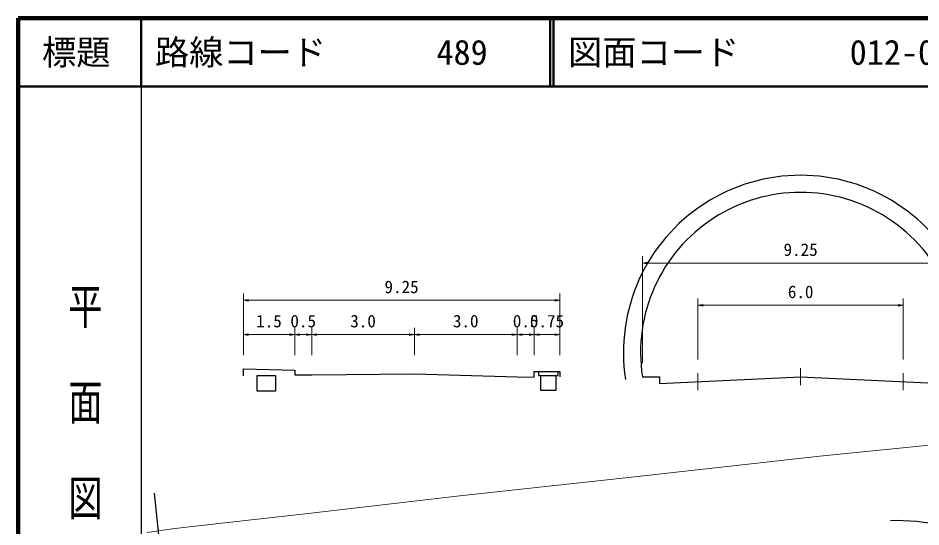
# Model space of a CAD drawing. Units: millimetres on the paper, enlarged 1000 times, with parts at other scales. Extents: x 40000 to 680000, y 20000 to 380000.
# Drawn here: x 40000 to 171933, y 305649 to 380000 of the extents above; entities that cross this region are included whole.
import ezdxf
from ezdxf.enums import TextEntityAlignment as Align

# ---------------------------------------------------------------- set-up
doc = ezdxf.new("R2010")
doc.units = ezdxf.units.MM
doc.header["$LTSCALE"] = 1000
doc.linetypes.add('CHAIN', pattern=[18.5, 12, -1.5, 3.5, -1.5])
for name, color, linetype, lineweight in [('M-BGD', 7, 'Continuous', 25), ('M-BMK', 2, 'CHAIN', 13), ('M-BMK-OTRS', 5, 'Continuous', 25), ('M-STR-HTXT', 7, 'Continuous', 13), ('M-TTL', 2, 'Continuous', 140), ('M-TTL-BAND', 7, 'Continuous', 25), ('M-TTL-LINE', 7, 'Continuous', 50)]:
    doc.layers.add(name, color=color, linetype=linetype, lineweight=lineweight)
doc.layers.add('M-TTL-TXT', color=7, linetype='Continuous')
doc.styles.add('@ＭＳ ゴシック', font='')
doc.styles.add('ＭＳ ゴシック', font='')
doc.styles.get('@ＭＳ ゴシック').set_extended_font_data('@MS Gothic')
doc.styles.get('ＭＳ ゴシック').set_extended_font_data('MS Gothic')

# ---------------------------------------------------------------- blocks, each defined once
blk = doc.blocks.new('open_arrow')
at = {"color": 0, "linetype": 'Continuous', "lineweight": -2}
blk.add_lwpolyline([(7.5, 1.25), (0, 0), (7.5, -1.25)], dxfattribs=at)

msp = doc.modelspace()

# ---------------------------------------------------------------- linework, layer by layer
at = {"layer": 'M-BGD'}
for p, q in [((74936, 327789), (77603, 327789)), ((74936, 325498), (74936, 327789)), ((77603, 327789), (77603, 325498)), ((116042, 328378), (116042, 327797)), ((116042, 327797), (116379, 327797)), ((116379, 325562), (116379, 327797)), ((116379, 327797), (118895, 327797)), ((118558, 327797), (118558, 325562)), ((118895, 328378), (118895, 327797)), ((131229, 327588), (133729, 327588)), ((133729, 327588), (133729, 326588)), ((77603, 325498), (74936, 325498)), ((118558, 325562), (116379, 325562))]:
    msp.add_line(p, q, dxfattribs=at)
for points in [[(72921, 327742), (72921, 328759), (80421, 328550), (80421, 327877), (82921, 327871), (97921, 328041), (112921, 327597), (115421, 327521), (115421, 328378), (119171, 328376), (119171, 327595)], [(133729, 326588), (154354, 327588), (174979, 326588)], [(173745, 306102), (171321, 306426), (168364, 306579), (167467, 306522)]]:
    msp.add_lwpolyline(points, dxfattribs=at)
for radius in [25895, 23395]:
    msp.add_arc((154354, 331134), radius, 351.28178, 188.71822, dxfattribs=at)
at = {"layer": 'M-BMK'}
for p, q in [((154354, 328837), (154354, 326340)), ((139354, 328112), (139354, 325609)), ((169354, 328112), (169354, 325609))]:
    msp.add_line(p, q, dxfattribs=at)
at = {"layer": 'M-BMK-OTRS'}
msp.add_line((59883, 310573), (68490, 228138), dxfattribs=at)
at = {"layer": 'M-STR-HTXT'}
for p, q in [((131229, 329588), (131229, 345196)), ((131229, 344196), (177479, 344196)), ((72921, 330759), (72921, 339759)), ((119171, 330759), (119171, 339759)), ((72921, 338759), (119171, 338759)), ((139354, 330112), (139354, 339034)), ((139354, 338034), (169354, 338034)), ((169354, 330112), (169354, 339034)), ((80421, 330759), (80421, 334759)), ((82921, 330759), (82921, 334759)), ((97921, 330759), (97921, 334759)), ((112921, 330759), (112921, 334759)), ((115421, 330759), (115421, 334759)), ((72921, 333759), (80421, 333759)), ((80421, 333759), (82921, 333759)), ((82921, 333759), (97921, 333759)), ((97921, 333759), (112921, 333759)), ((112921, 333759), (115421, 333759)), ((115421, 333759), (119171, 333759))]:
    msp.add_line(p, q, dxfattribs=at)
msp.add_lwpolyline([(58855, 304814), (62892, 305402), (69780, 306216), (82390, 307591), (104558, 310184), (128759, 312816), (157170, 316002), (174605, 317767), (193194, 319773), (211070, 321735), (232481, 323991), (258908, 326977), (270302, 328073), (309907, 332381), (336366, 335286), (342083, 335934)], dxfattribs=at)
at = {"layer": 'M-TTL'}
for p, q in [((40000, 380000), (40000, 20000)), ((680000, 380000), (40000, 380000))]:
    msp.add_line(p, q, dxfattribs=at)
at = {"layer": 'M-TTL-BAND'}
msp.add_line((58000, 370000), (58000, 20000), dxfattribs=at)
at = {"layer": 'M-TTL-LINE'}
for p, q in [((58000, 380000), (58000, 370000)), ((117750, 380000), (117750, 370000)), ((118250, 380000), (118250, 370000)), ((40000, 370000), (680000, 370000))]:
    msp.add_line(p, q, dxfattribs=at)

# ---------------------------------------------------------------- block references
at = {"layer": 'M-STR-HTXT', "xscale": 100, "yscale": 100}
for p in [(131229, 344196), (72921, 338759), (139354, 338034), (72921, 333759), (80421, 333759), (82921, 333759), (97921, 333759), (112921, 333759), (115421, 333759)]:
    msp.add_blockref('open_arrow', p, dxfattribs=at)
at = {"layer": 'M-STR-HTXT', "xscale": 100, "yscale": 100, "rotation": 180}
for p in [(119171, 338759), (169354, 338034), (80421, 333759), (82921, 333759), (97921, 333759), (112921, 333759), (115421, 333759), (119171, 333759)]:
    msp.add_blockref('open_arrow', p, dxfattribs=at)

# ---------------------------------------------------------------- texts
at = {"layer": 'M-STR-HTXT', "style": 'ＭＳ ゴシック'}
for s, p in [('9.25', (154354, 344696)), ('6.0', (154354, 338534))]:
    msp.add_text(s, height=1833, dxfattribs=at).set_placement(p, align=Align.BOTTOM_CENTER)
for s, p in [('9.25', (93546, 339259)), ('1.5', (74796, 334259)), ('0.5', (79796, 334259)), ('3.0', (88546, 334259)), ('3.0', (103546, 334259)), ('0.5', (112296, 334259)), ('0.75', (114796, 334259))]:
    msp.add_text(s, height=1833, dxfattribs=at).set_placement(p, align=Align.BOTTOM_LEFT)
at = {"layer": 'M-TTL-BAND', "style": '@ＭＳ ゴシック', "width": 1.4}
msp.add_text('平  面  図', height=3666, rotation=270, dxfattribs=at).set_placement((49777, 306475), align=Align.MIDDLE_RIGHT)
at = {"layer": 'M-TTL-TXT', "style": 'ＭＳ ゴシック'}
msp.add_text('標題', height=3666, dxfattribs=at).set_placement((48500, 375000), align=Align.MIDDLE_CENTER)
for s, p in [('路線コード', (60000, 375000)), ('489', (101142, 375000)), ('図面コード', (120380, 375000)), ('012-00', (161521, 375000))]:
    msp.add_text(s, height=3666, dxfattribs=at).set_placement(p, align=Align.MIDDLE_LEFT)

doc.saveas('drawing.dxf')
